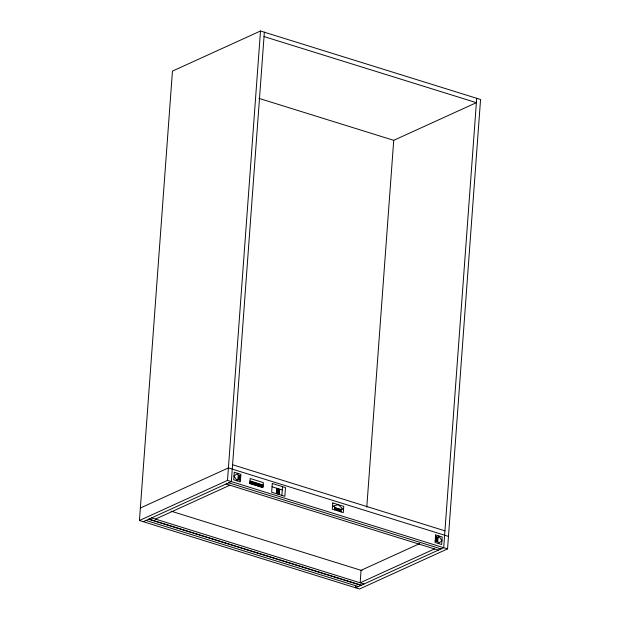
<?xml version="1.0" encoding="UTF-8"?>
<svg xmlns="http://www.w3.org/2000/svg" width="620" height="620" viewBox="0 0 620 620"><rect width="100%" height="100%" fill="white"/><g stroke="black" fill="none" stroke-linecap="round" stroke-linejoin="round"><path stroke-width="0.93" d="M139.446 520.498L172.453 71.106L260.501 31L480.554 99.502L447.547 548.894L359.499 589L139.446 520.498L227.494 480.392L447.547 548.894M227.494 480.392L260.501 31M264.353 32.201L231.345 481.593L143.298 521.691M249.775 483.499L250.147 478.5L263.345 482.616L262.981 487.607L249.775 483.499L252.162 481.686M276.474 493.629L276.838 488.637L279.697 489.529L279.333 494.52M281.875 495.403L282.519 486.669M334.444 509.857L334.498 509.16L341.116 511.221L341.062 511.911M355.795 585.885L355.647 587.799L443.703 547.692L476.703 98.309M366.784 507.152L393.723 140.322L258.92 98.363M249.868 482.252L251.061 481.345M250.875 483.84L253.262 482.027M251.976 484.181L254.363 482.368M253.076 484.522L255.463 482.709M254.177 484.863L256.564 483.058M255.277 485.212L257.664 483.399M256.378 485.553L258.765 483.739M257.478 485.894L259.865 484.081M258.579 486.235L260.966 484.421M259.679 486.576L262.066 484.77M260.78 486.925L263.167 485.111L249.961 480.996M261.88 487.266L263.074 486.359M276.752 489.815L277.876 488.963M276.667 490.993L278.915 489.281M276.582 492.171L279.682 489.815M276.497 493.342L279.589 490.993M277.256 493.877L279.504 492.164M278.295 494.194L279.419 493.342M393.615 140.376L476.377 102.672L264.027 36.565M140.368 508.012L228.416 467.906L448.469 536.409M155.504 519.087L229.888 485.212M419.701 543.608L361.065 570.315L360.15 582.8L434.535 548.917M232.585 464.736L444.935 530.844M240.769 475.865L240.041 475.633L239.708 480.143L240.444 480.368M435.519 536.494L436.248 536.718L435.922 541.221L435.186 540.996M272.048 486.754L282.278 489.939M228.695 482.802L441.045 548.909M226.037 484.011L438.387 550.118M171.035 511.159L362.15 570.656M151.652 517.894L364.002 584.001M148.994 519.103L361.344 585.21M148.692 519.242L361.042 585.35M146.033 520.451L358.383 586.559M234.283 472.285L233.732 479.779L240.335 481.833L240.886 474.346L234.283 472.285M237.282 479.384L237.181 480.849L234.004 476.036L237.731 473.362L237.615 474.881L238.266 475.083L237.933 479.593L237.282 479.384M238.576 475.183L238.251 479.686L239.289 480.012L239.622 475.509L238.576 475.183M272.288 483.484L271.645 492.218L284.851 496.325L285.487 487.591L272.288 483.484M332.754 502.944L332.297 509.183L343.302 512.608L343.759 506.37L332.754 502.944M334.599 507.78L334.529 508.764L341.147 510.826L341.217 509.842L334.599 507.78M334.668 506.873L334.622 507.486L341.24 509.547L341.287 508.927L343.519 509.625L338.257 504.657L332.514 506.199L334.668 506.873M435.628 534.967L435.077 542.461L441.68 544.515L442.231 537.021L435.628 534.967M436.666 536.85L436.333 541.353L437.379 541.679L437.712 537.176L436.666 536.85M438.022 537.269L437.697 541.779L438.34 541.981L438.239 543.438L441.959 540.772L438.789 535.951L438.673 537.47L438.022 537.269"/></g></svg>
